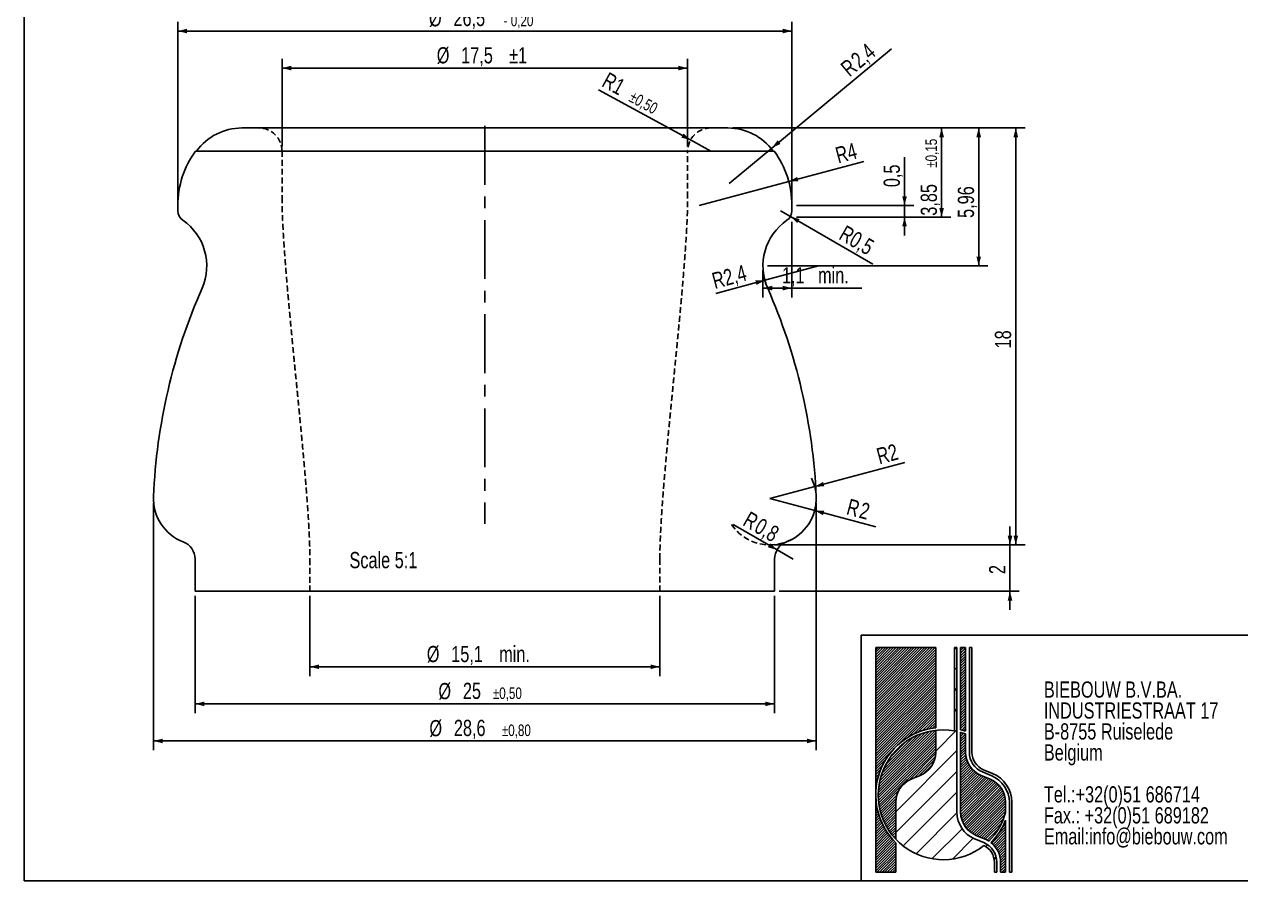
# Model space of a CAD drawing. Header units: millimetres. Extents: x 10 to 459, y 8 to 584.
# Drawn here: x 10 to 272.4, y 8 to 192.8 of the extents above; entities that cross this region are included whole.
import ezdxf

# ---------------------------------------------------------------- set-up
doc = ezdxf.new("R2010")
doc.units = ezdxf.units.MM
doc.linetypes.add('CENTERX2', pattern=[20.319999999999997, 12.7, -2.54, 2.54, -2.54])
doc.linetypes.add('HIDDEN', pattern=[1.905, 1.27, -0.635])
for name, color, linetype in [('CENTERLINE', 4, 'CENTERX2'), ('DIMENSIONS', 2, 'Continuous'), ('HATCH', 3, 'Continuous'), ('HIDDEN', 3, 'HIDDEN'), ('TEXT', 2, 'Continuous')]:
    doc.layers.add(name, color=color, linetype=linetype)
doc.layers.add('OUTLINE', color=7, linetype='Continuous', lineweight=25)
doc.styles.add('SLDTEXTSTYLE0', font='TXT', dxfattribs={"width": 0.75})
doc.dimstyles.new('SLDDIMSTYLE17', dxfattribs={"dimtxt": 3.5, "dimasz": 2, "dimexe": 0, "dimexo": 0.0625, "dimgap": 0.875, "dimtad": 1, "dimlfac": 0.2, "dimrnd": 1e-09, "dimzin": 12, "dimdsep": 46, "dimtxsty": 'SLDTEXTSTYLE0', "dimsah": 1, "dimcen": 0.09, "dimadec": 0, "dimazin": 3, "dimtfac": 1, "dimtmove": 0, "dimatfit": 0, "dimfxl": 0, "dimfrac": 2, "dimtolj": 1, "dimtzin": 12, "dimarcsym": 0})
doc.dimstyles.new('SLDDIMSTYLE18', dxfattribs={"dimtxt": 3.5, "dimasz": 2, "dimexe": 0, "dimexo": 0.0625, "dimgap": 0.875, "dimtad": 1, "dimlfac": 0.2, "dimrnd": 1e-09, "dimzin": 12, "dimdsep": 46, "dimtxsty": 'SLDTEXTSTYLE0', "dimsah": 1, "dimcen": 0, "dimadec": 0, "dimazin": 3, "dimtfac": 1, "dimtofl": 0, "dimtmove": 0, "dimatfit": 3, "dimfxl": 0, "dimfrac": 2, "dimtolj": 1, "dimtzin": 12, "dimarcsym": 0})
doc.dimstyles.new('SLDDIMSTYLE19', dxfattribs={"dimtxt": 3.5, "dimasz": 2, "dimexe": 0, "dimexo": 0.0625, "dimgap": 0.875, "dimtad": 1, "dimlfac": 0.2, "dimrnd": 1e-09, "dimzin": 12, "dimdsep": 46, "dimtxsty": 'SLDTEXTSTYLE0', "dimsah": 1, "dimcen": 0.09, "dimadec": 0, "dimazin": 3, "dimtol": 1, "dimtp": 1, "dimtm": 1, "dimtfac": 1, "dimtdec": 0, "dimtofl": 0, "dimtmove": 0, "dimatfit": 3, "dimfxl": 0, "dimfrac": 2, "dimtolj": 1, "dimarcsym": 0})
doc.dimstyles.new('SLDDIMSTYLE20', dxfattribs={"dimtxt": 3.5, "dimasz": 2, "dimexe": 0, "dimexo": 0.0625, "dimgap": 0.875, "dimtad": 1, "dimlfac": 0.2, "dimrnd": 1e-09, "dimzin": 12, "dimdsep": 46, "dimtxsty": 'SLDTEXTSTYLE0', "dimsah": 1, "dimcen": 0.09, "dimadec": 0, "dimazin": 3, "dimtfac": 1, "dimtofl": 0, "dimtmove": 0, "dimatfit": 3, "dimfxl": 0, "dimfrac": 2, "dimtolj": 1, "dimarcsym": 0})
doc.dimstyles.new('SLDDIMSTYLE21', dxfattribs={"dimtxt": 3.5, "dimasz": 2, "dimexe": 0, "dimexo": 0.0625, "dimgap": 0.875, "dimtad": 1, "dimlfac": 0.2, "dimrnd": 1e-09, "dimzin": 12, "dimdsep": 46, "dimtxsty": 'SLDTEXTSTYLE0', "dimsah": 1, "dimcen": 0, "dimadec": 0, "dimazin": 3, "dimtfac": 1, "dimtofl": 0, "dimtmove": 0, "dimatfit": 3, "dimfxl": 0, "dimfrac": 2, "dimtolj": 1, "dimtzin": 12, "dimarcsym": 0})
doc.dimstyles.new('SLDDIMSTYLE22', dxfattribs={"dimtxt": 3.5, "dimasz": 2, "dimexe": 0, "dimexo": 0.0625, "dimgap": 0.875, "dimtad": 1, "dimlfac": 0.2, "dimrnd": 1e-09, "dimdsep": 46, "dimtxsty": 'SLDTEXTSTYLE0', "dimsah": 1, "dimcen": 0, "dimadec": 0, "dimazin": 2, "dimtfac": 1, "dimtofl": 0, "dimtmove": 0, "dimatfit": 3, "dimfxl": 0, "dimfrac": 2, "dimtolj": 1, "dimtzin": 12, "dimarcsym": 0})
doc.dimstyles.new('SLDDIMSTYLE23', dxfattribs={"dimtxt": 3.5, "dimasz": 2, "dimexe": 0, "dimexo": 0.0625, "dimgap": 0.875, "dimtad": 1, "dimlfac": 0.2, "dimrnd": 1e-09, "dimdsep": 46, "dimtxsty": 'SLDTEXTSTYLE0', "dimsah": 1, "dimcen": 0.09, "dimadec": 0, "dimazin": 2, "dimtfac": 1, "dimtmove": 0, "dimatfit": 0, "dimfxl": 0, "dimfrac": 2, "dimtolj": 1, "dimtzin": 12, "dimarcsym": 0})
doc.dimstyles.new('SLDDIMSTYLE24', dxfattribs={"dimtxt": 3.5, "dimasz": 2, "dimexe": 0, "dimexo": 0.0625, "dimgap": 0.875, "dimtad": 1, "dimlfac": 0.2, "dimrnd": 1e-09, "dimdsep": 46, "dimtxsty": 'SLDTEXTSTYLE0', "dimsah": 1, "dimcen": 0, "dimadec": 0, "dimazin": 2, "dimtfac": 1, "dimtofl": 0, "dimtmove": 0, "dimatfit": 3, "dimfxl": 0, "dimfrac": 2, "dimtolj": 1, "dimtzin": 12, "dimarcsym": 0})
doc.dimstyles.new('SLDDIMSTYLE25', dxfattribs={"dimtxt": 3.5, "dimasz": 2, "dimexe": 0, "dimexo": 0.0625, "dimgap": 0.875, "dimtad": 1, "dimlfac": 0.2, "dimrnd": 1e-09, "dimzin": 12, "dimdsep": 46, "dimtxsty": 'SLDTEXTSTYLE0', "dimsah": 1, "dimcen": 0.09, "dimadec": 0, "dimazin": 3, "dimtfac": 1, "dimtofl": 0, "dimtmove": 0, "dimatfit": 3, "dimfxl": 0, "dimfrac": 2, "dimtolj": 1, "dimtzin": 12, "dimarcsym": 0})
doc.dimstyles.new('SLDDIMSTYLE26', dxfattribs={"dimtxt": 3.5, "dimasz": 2, "dimexe": 0, "dimexo": 0.0625, "dimgap": 0.875, "dimtad": 1, "dimlfac": 0.2, "dimrnd": 1e-09, "dimzin": 12, "dimdsep": 46, "dimtxsty": 'SLDTEXTSTYLE0', "dimsah": 1, "dimcen": 0.09, "dimadec": 0, "dimazin": 3, "dimtol": 1, "dimtp": 0.15, "dimtm": 0.15, "dimtfac": 1, "dimtofl": 0, "dimtmove": 0, "dimatfit": 3, "dimfxl": 0, "dimfrac": 2, "dimtolj": 1, "dimarcsym": 0})
doc.dimstyles.new('SLDDIMSTYLE27', dxfattribs={"dimtxt": 3.5, "dimasz": 2, "dimexe": 0, "dimexo": 0.0625, "dimgap": 0.875, "dimtad": 1, "dimlfac": 0.2, "dimrnd": 1e-09, "dimzin": 12, "dimdsep": 46, "dimtxsty": 'SLDTEXTSTYLE0', "dimsah": 1, "dimcen": 0.09, "dimadec": 0, "dimazin": 3, "dimtol": 1, "dimtp": 0.35, "dimtm": 0.2, "dimtfac": 1, "dimtofl": 0, "dimtmove": 0, "dimatfit": 3, "dimfxl": 0, "dimfrac": 2, "dimtolj": 1, "dimarcsym": 0})
doc.dimstyles.new('SLDDIMSTYLE28', dxfattribs={"dimtxt": 3.5, "dimasz": 2, "dimexe": 0, "dimexo": 0.0625, "dimgap": 0.875, "dimtad": 1, "dimlfac": 0.2, "dimrnd": 1e-09, "dimzin": 12, "dimdsep": 46, "dimtxsty": 'SLDTEXTSTYLE0', "dimsah": 1, "dimcen": 0, "dimadec": 0, "dimazin": 3, "dimtol": 1, "dimtp": 0.5, "dimtm": 0.5, "dimtfac": 1, "dimtofl": 0, "dimtmove": 0, "dimatfit": 3, "dimfxl": 0, "dimfrac": 2, "dimtolj": 1, "dimarcsym": 0})
doc.dimstyles.new('SLDDIMSTYLE29', dxfattribs={"dimtxt": 3.5, "dimasz": 2, "dimexe": 0, "dimexo": 0.0625, "dimgap": 0.875, "dimtad": 1, "dimlfac": 0.2, "dimrnd": 1e-09, "dimzin": 12, "dimdsep": 46, "dimtxsty": 'SLDTEXTSTYLE0', "dimsah": 1, "dimcen": 0.09, "dimadec": 0, "dimazin": 3, "dimtol": 1, "dimtp": 0.5, "dimtm": 0.5, "dimtfac": 1, "dimtofl": 0, "dimtmove": 0, "dimatfit": 3, "dimfxl": 0, "dimfrac": 2, "dimtolj": 1, "dimarcsym": 0})
doc.dimstyles.new('SLDDIMSTYLE30', dxfattribs={"dimtxt": 3.5, "dimasz": 2, "dimexe": 0, "dimexo": 0.0625, "dimgap": 0.875, "dimtad": 1, "dimlfac": 0.2, "dimrnd": 1e-09, "dimzin": 12, "dimdsep": 46, "dimtxsty": 'SLDTEXTSTYLE0', "dimsah": 1, "dimcen": 0.09, "dimadec": 0, "dimazin": 3, "dimtol": 1, "dimtp": 0.8, "dimtm": 0.8, "dimtfac": 1, "dimtofl": 0, "dimtmove": 0, "dimatfit": 3, "dimfxl": 0, "dimfrac": 2, "dimtolj": 1, "dimarcsym": 0})
pattern_1 = [(45, (0, 0), (-0.280633003783411, 0.2806330037834111), [])]

# ---------------------------------------------------------------- blocks, each defined once
blk = doc.blocks.new('SW_NOTE_0')
at = {"layer": 'TEXT', "color": 0, "char_height": 3.5, "attachment_point": 1, "style": 'SLDTEXTSTYLE0'}
for s, insert in [('BIEBOUW B.V.BA.', (0, 4.497652582159624)), ('INDUSTRIESTRAAT 17', (0, -0.02804194829763434)), ('B-8755 Ruiselede', (0, -4.553736478754892)), ('Belgium', (0, -9.07943100921215)), ('Tel.:+32(0)51 686714', (0, -18.13082007012667)), ('Fax.: +32(0)51 689182', (0, -22.65651460058393)), ('Email:info@biebouw.com', (0, -27.18220913104118))]:
    blk.add_mtext(s, dxfattribs=dict(at, insert=insert))
blk = doc.blocks.new('_D_35')
at = {"layer": 'DIMENSIONS'}
for p, q in [((222.6493633593251, 80.47493301700764), (222.6493633593251, 84.47493301700764)), ((171.8564702731892, 80.47493301700764), (224.6493633593251, 80.47493301700764)), ((222.6493633593251, 70.47493301700767), (222.6493633593251, 80.47493301700764)), ((172.8564702731892, 70.47493301700767), (224.6493633593251, 70.47493301700767)), ((222.6493633593251, 70.47493301700767), (222.6493633593251, 66.47493301700767))]:
    blk.add_line(p, q, dxfattribs=at)
for points in [[(222.6493633593251, 80.47493301700764), (223.1493633593251, 82.47493301700764), (222.1493633593251, 82.47493301700764)], [(222.6493633593251, 70.47493301700767), (222.1493633593251, 68.47493301700767), (223.1493633593251, 68.47493301700767)]]:
    blk.add_solid(points, dxfattribs=at)
at = {"layer": 'DIMENSIONS', "insert": (218.1376264447462, 74.18187742024624), "char_height": 3.5, "attachment_point": 1, "rotation": 90, "style": 'SLDTEXTSTYLE0'}
blk.add_mtext('2', dxfattribs=at)
blk = doc.blocks.new('_D_36')
at = {"layer": 'DIMENSIONS'}
for q in [(197.0510220848498, 187.5369866348169), (162.0436668679809, 158.4749330170074)]:
    blk.add_line((171.2766705590583, 166.1398950417372), q, dxfattribs=at)
blk.add_solid([(171.2766705590583, 166.1398950417372), (173.1348779252683, 167.0326802253973), (172.4961310898742, 167.8020971996537)], dxfattribs=at)
at = {"layer": 'DIMENSIONS', "char_height": 3.5, "attachment_point": 1, "rotation": 39.69843751742811, "style": 'SLDTEXTSTYLE0'}
for s, insert in [('2,4', (187.9785092469049, 185.8601598531878)), ('R', (185.8010726259967, 184.0525174467795))]:
    blk.add_mtext(s, dxfattribs=dict(at, insert=insert))
blk = doc.blocks.new('_D_37')
at = {"layer": 'DIMENSIONS'}
for p, q in [((65.60647027318903, 166.4749330170074), (65.60647027318903, 185.3971374534235)), ((153.106470273189, 166.4749330170074), (153.106470273189, 185.3971374534235)), ((153.106470273189, 183.3971374534235), (65.60647027318903, 183.3971374534235))]:
    blk.add_line(p, q, dxfattribs=at)
for points in [[(65.60647027318903, 183.3971374534235), (67.60647027318903, 182.8971374534235), (67.60647027318903, 183.8971374534235)], [(153.106470273189, 183.3971374534235), (151.106470273189, 183.8971374534235), (151.106470273189, 182.8971374534235)]]:
    blk.add_solid(points, dxfattribs=at)
at = {"layer": 'DIMENSIONS', "char_height": 3.5, "attachment_point": 1, "style": 'SLDTEXTSTYLE0'}
for s, insert in [('%%c', (98.97986754177867, 187.9088745426254)), ('17,5', (104.2532230282332, 187.9088743680024)), ('±1', (114.5885873980681, 187.9088743680024))]:
    blk.add_mtext(s, dxfattribs=dict(at, insert=insert))
blk = doc.blocks.new('_D_38')
at = {"layer": 'DIMENSIONS'}
for p, q in [((71.60647027318905, 69.47493301700747), (71.60647027318905, 52.16214396059792)), ((147.106470273189, 69.47493301700747), (147.106470273189, 52.1621439605979)), ((147.106470273189, 54.1621439605979), (71.60647027318905, 54.16214396059792))]:
    blk.add_line(p, q, dxfattribs=at)
for points in [[(71.60647027318905, 54.16214396059792), (73.60647027318905, 53.66214396059792), (73.60647027318905, 54.66214396059792)], [(147.106470273189, 54.1621439605979), (145.106470273189, 54.6621439605979), (145.106470273189, 53.6621439605979)]]:
    blk.add_solid(points, dxfattribs=at)
at = {"layer": 'DIMENSIONS', "char_height": 3.5, "attachment_point": 1, "style": 'SLDTEXTSTYLE0'}
for s, insert in [('%%c', (96.83031794466088, 58.67388104979977)), ('15,1', (102.1036734311153, 58.67388087517679)), ('min.', (112.4390378009503, 58.67388087517679))]:
    blk.add_mtext(s, dxfattribs=dict(at, insert=insert))
blk = doc.blocks.new('_D_39')
at = {"layer": 'DIMENSIONS'}
for q in [(170.8564702731891, 90.47493301700744), (193.6701931407223, 84.36201439830452)]:
    blk.add_line((180.5157285360798, 87.88674256598225), q, dxfattribs=at)
blk.add_solid([(180.5157285360798, 87.88674256598225), (182.3181706661066, 86.88614156263267), (182.5769897112092, 87.85206738892174)], dxfattribs=at)
at = {"layer": 'DIMENSIONS', "char_height": 3.5, "attachment_point": 1, "rotation": 345.00000000000085, "style": 'SLDTEXTSTYLE0'}
for s, insert in [('R', (188.0692454158591, 90.50505111726524)), ('2', (190.8027986615166, 89.77259773262386))]:
    blk.add_mtext(s, dxfattribs=dict(at, insert=insert))
blk = doc.blocks.new('_D_40')
at = {"layer": 'DIMENSIONS'}
for q in [(199.966382467334, 98.27491048116943), (170.8564702731891, 90.47493301700744)]:
    blk.add_line((180.5157285360798, 93.06312346803264), q, dxfattribs=at)
blk.add_arc((170.8564702731891, 90.47493301700744), 9.999999999999961, 8.187878246929436, 26.30993247402028, dxfattribs=at)
blk.add_solid([(180.5157285360798, 93.06312346803264), (182.5769897112092, 93.09779864509315), (182.3181706661066, 94.06372447138222)], dxfattribs=at)
at = {"layer": 'DIMENSIONS', "insert": (193.5668307562495, 101.2165534142967), "char_height": 3.5, "attachment_point": 1, "rotation": 14.999999999999929, "style": 'SLDTEXTSTYLE0'}
blk.add_mtext('R2', dxfattribs=at)
blk = doc.blocks.new('_D_41')
at = {"layer": 'DIMENSIONS'}
for q in [(191.0893890251638, 163.2325524416982), (155.606470273189, 153.7249330170075)]:
    blk.add_line((174.9249867989704, 158.9013139190579), q, dxfattribs=at)
blk.add_solid([(174.9249867989704, 158.9013139190579), (176.9862479740998, 158.9359890961184), (176.7274289289973, 159.9019149224075)], dxfattribs=at)
at = {"layer": 'DIMENSIONS', "insert": (184.6885825810967, 166.1788781020663), "char_height": 3.5, "attachment_point": 1, "rotation": 15.00000000000004, "style": 'SLDTEXTSTYLE0'}
blk.add_mtext('R4', dxfattribs=at)
blk = doc.blocks.new('_D_42')
at = {"layer": 'DIMENSIONS'}
for q in [(173.106470273189, 152.6164858182488), (193.0606496275596, 141.0959349965449)]:
    blk.add_line((175.2715337826502, 151.3664858182488), q, dxfattribs=at)
blk.add_solid([(175.2715337826502, 151.3664858182488), (176.753584590219, 149.9334731163566), (177.253584590219, 150.799498520141)], dxfattribs=at)
at = {"layer": 'DIMENSIONS', "insert": (187.2478358257934, 149.6264585548576), "char_height": 3.5, "attachment_point": 1, "rotation": 330.0000000000008, "style": 'SLDTEXTSTYLE0'}
blk.add_mtext('R0,5', dxfattribs=at)
blk = doc.blocks.new('_D_43')
at = {"layer": 'DIMENSIONS'}
for q in [(181.356470273189, 140.692245800537), (159.2133695887556, 134.7590198542221)]:
    blk.add_line((169.7653603577202, 137.5864172593068), q, dxfattribs=at)
blk.add_arc((181.356470273189, 140.692245800537), 11.99999999999998, 184.763641690727, 204.4623222080263, dxfattribs=at)
blk.add_solid([(169.7653603577202, 137.5864172593068), (167.7040991825908, 137.5517420822463), (167.9629182276933, 136.5858162559572)], dxfattribs=at)
at = {"layer": 'DIMENSIONS', "insert": (158.0536359404358, 139.0872047529992), "char_height": 3.5, "attachment_point": 1, "rotation": 15.000000000000234, "style": 'SLDTEXTSTYLE0'}
blk.add_mtext('R2,4', dxfattribs=at)
blk = doc.blocks.new('_D_44')
at = {"layer": 'DIMENSIONS'}
for p, q in [((199.899363359326, 153.7249330170075), (199.899363359326, 164.1625129392261)), ((176.606470273189, 153.7249330170075), (201.899363359326, 153.7249330170075)), ((199.899363359326, 151.2249330170075), (199.899363359326, 153.7249330170075)), ((176.606470273189, 151.2249330170075), (201.899363359326, 151.2249330170075)), ((199.899363359326, 151.2249330170075), (199.899363359326, 147.2249330170075))]:
    blk.add_line(p, q, dxfattribs=at)
for points in [[(199.899363359326, 153.7249330170075), (200.399363359326, 155.7249330170075), (199.399363359326, 155.7249330170075)], [(199.899363359326, 151.2249330170075), (199.399363359326, 149.2249330170075), (200.399363359326, 149.2249330170075)]]:
    blk.add_solid(points, dxfattribs=at)
at = {"layer": 'DIMENSIONS', "insert": (195.3876264447471, 157.697235304665), "char_height": 3.5, "attachment_point": 1, "rotation": 90, "style": 'SLDTEXTSTYLE0'}
blk.add_mtext('0,5', dxfattribs=at)
blk = doc.blocks.new('_D_45')
at = {"layer": 'DIMENSIONS'}
for q in [(162.9453420149371, 84.8524795618288), (175.8564702731891, 77.39823618638543)]:
    blk.add_line((172.3923686580513, 79.39823618638539), q, dxfattribs=at)
blk.add_solid([(172.3923686580513, 79.39823618638539), (170.9103178504824, 80.8312488882776), (170.4103178504824, 79.96522348449315)], dxfattribs=at)
at = {"layer": 'DIMENSIONS', "char_height": 3.5, "attachment_point": 1, "rotation": 330.0000000000003, "style": 'SLDTEXTSTYLE0'}
for s, insert in [('R', (166.5152744147826, 87.8607838579477)), ('0,8', (168.9661112067046, 86.44579257639175))]:
    blk.add_mtext(s, dxfattribs=dict(at, insert=insert))
blk = doc.blocks.new('_D_46')
at = {"layer": 'DIMENSIONS'}
for p, q in [((162.7936668679809, 170.4749330170075), (225.8993633593258, 170.4749330170075)), ((223.8993633593258, 170.4749330170075), (223.8993633593258, 80.47493301700744)), ((171.8564702731891, 80.47493301700744), (225.8993633593258, 80.47493301700744))]:
    blk.add_line(p, q, dxfattribs=at)
for points in [[(223.8993633593258, 170.4749330170075), (223.3993633593258, 168.4749330170075), (224.3993633593258, 168.4749330170075)], [(223.8993633593258, 80.47493301700744), (224.3993633593258, 82.47493301700744), (223.3993633593258, 82.47493301700744)]]:
    blk.add_solid(points, dxfattribs=at)
at = {"layer": 'DIMENSIONS', "insert": (219.3876264447469, 122.8888218234846), "char_height": 3.5, "attachment_point": 1, "rotation": 90.00000000000041, "style": 'SLDTEXTSTYLE0'}
blk.add_mtext('18', dxfattribs=at)
blk = doc.blocks.new('_D_47')
at = {"layer": 'DIMENSIONS'}
for p, q in [((162.7936668679809, 170.4749330170075), (217.8993633593258, 170.4749330170075)), ((215.8993633593258, 170.4749330170075), (215.8993633593258, 140.692245800537)), ((170.356470273189, 140.692245800537), (217.8993633593258, 140.692245800537))]:
    blk.add_line(p, q, dxfattribs=at)
for points in [[(215.8993633593258, 170.4749330170075), (215.3993633593258, 168.4749330170075), (216.3993633593258, 168.4749330170075)], [(215.8993633593258, 140.692245800537), (216.3993633593258, 142.692245800537), (215.3993633593258, 142.692245800537)]]:
    blk.add_solid(points, dxfattribs=at)
at = {"layer": 'DIMENSIONS', "insert": (211.387626444747, 151.0578948783149), "char_height": 3.5, "attachment_point": 1, "rotation": 90.00000000000041, "style": 'SLDTEXTSTYLE0'}
blk.add_mtext('5,96', dxfattribs=at)
blk = doc.blocks.new('_D_48')
at = {"layer": 'DIMENSIONS'}
for p, q in [((163.0436668679809, 170.4749330170075), (209.8993633593259, 170.4749330170075)), ((207.8993633593259, 170.4749330170075), (207.8993633593259, 151.2249330170075)), ((176.606470273189, 151.2249330170075), (209.8993633593259, 151.2249330170075))]:
    blk.add_line(p, q, dxfattribs=at)
for points in [[(207.8993633593259, 170.4749330170075), (207.3993633593259, 168.4749330170075), (208.3993633593259, 168.4749330170075)], [(207.8993633593259, 151.2249330170075), (208.3993633593259, 153.2249330170075), (207.3993633593259, 153.2249330170075)]]:
    blk.add_solid(points, dxfattribs=at)
at = {"layer": 'DIMENSIONS', "attachment_point": 1, "rotation": 90.00000000000041, "style": 'SLDTEXTSTYLE0'}
for s, insert, char_height in [('±0,15', (204.3989164000149, 161.8745862207928), 2.5), ('3,85', (203.387626444747, 151.5301414467016), 3.5)]:
    blk.add_mtext(s, dxfattribs=dict(at, insert=insert, char_height=char_height))
blk = doc.blocks.new('_D_49')
at = {"layer": 'DIMENSIONS'}
for p, q in [((43.10647027318906, 154.7249330170074), (43.10647027318967, 193.3971374534247)), ((175.6064702731891, 154.7249330170075), (175.6064702731896, 193.3971374534226)), ((43.10647027318964, 191.3971374534247), (175.6064702731896, 191.3971374534226))]:
    blk.add_line(p, q, dxfattribs=at)
for points in [[(43.10647027318964, 191.3971374534247), (45.10647027318963, 190.8971374534247), (45.10647027318964, 191.8971374534247)], [(175.6064702731896, 191.3971374534226), (173.6064702731896, 191.8971374534227), (173.6064702731896, 190.8971374534227)]]:
    blk.add_solid(points, dxfattribs=at)
at = {"layer": 'DIMENSIONS', "attachment_point": 1, "style": 'SLDTEXTSTYLE0'}
for s, insert, char_height in [('+', (112.9248550695702, 198.145501169398), 2.5), ('0,35', (114.9456890833899, 198.145501169398), 2.5), ('%%c', (97.3019728971049, 195.9088745426255), 3.5), ('26,5', (102.580410295479, 195.9623467192854), 3.5), ('0,20', (114.9456890833899, 194.9128623521175), 2.5), ('-', (113.3814522599205, 194.9128623521175), 2.5)]:
    blk.add_mtext(s, dxfattribs=dict(at, insert=insert, char_height=char_height))
blk = doc.blocks.new('_D_50')
at = {"layer": 'DIMENSIONS'}
for q in [(133.8774203203328, 178.7216148325161), (158.106470273189, 165.4749330170074)]:
    blk.add_line((153.7193417268279, 167.873495736159), q, dxfattribs=at)
blk.add_solid([(153.7193417268279, 167.873495736159), (152.2043465801987, 169.2716336784557), (151.7246340363683, 168.3942079691834)], dxfattribs=at)
at = {"layer": 'DIMENSIONS', "attachment_point": 1, "rotation": 331.3333705163845, "style": 'SLDTEXTSTYLE0'}
for s, insert, char_height in [('R1', (136.0294462830981, 182.657811479939), 3.5), ('±0,50', (141.4346474909385, 178.5500759320653), 2.5)]:
    blk.add_mtext(s, dxfattribs=dict(at, insert=insert, char_height=char_height))
blk = doc.blocks.new('_D_51')
at = {"layer": 'DIMENSIONS'}
for p, q in [((175.606470273189, 150.2249330170075), (175.6064702731893, 133.9092910221874)), ((169.356470273189, 139.692245800537), (169.3564702731891, 133.9092910221873)), ((175.6064702731892, 135.9092910221874), (169.3564702731891, 135.9092910221873)), ((175.6064702731892, 135.9092910221874), (190.6654150530565, 135.9092910221876))]:
    blk.add_line(p, q, dxfattribs=at)
for points in [[(169.3564702731891, 135.9092910221873), (171.3564702731891, 135.4092910221874), (171.3564702731891, 136.4092910221874)], [(175.6064702731892, 135.9092910221874), (173.6064702731892, 136.4092910221874), (173.6064702731892, 135.4092910221874)]]:
    blk.add_solid(points, dxfattribs=at)
at = {"layer": 'DIMENSIONS', "char_height": 3.5, "attachment_point": 1, "style": 'SLDTEXTSTYLE0'}
for s, insert in [('1,1', (173.4619424983729, 140.4210279367664)), ('min.', (181.2397205985953, 140.4210279367666))]:
    blk.add_mtext(s, dxfattribs=dict(at, insert=insert))
blk = doc.blocks.new('_D_52')
at = {"layer": 'DIMENSIONS'}
for p, q in [((46.85647027318905, 69.47493301700743), (46.85647027318906, 44.16214396059794)), ((171.8564702731891, 69.47493301700747), (171.8564702731891, 44.16214396059799)), ((46.85647027318906, 46.16214396059794), (171.8564702731891, 46.16214396059799))]:
    blk.add_line(p, q, dxfattribs=at)
for points in [[(46.85647027318906, 46.16214396059794), (48.85647027318906, 45.66214396059794), (48.85647027318906, 46.66214396059794)], [(171.8564702731891, 46.16214396059799), (169.8564702731891, 46.66214396059799), (169.8564702731891, 45.66214396059799)]]:
    blk.add_solid(points, dxfattribs=at)
at = {"layer": 'DIMENSIONS', "attachment_point": 1, "style": 'SLDTEXTSTYLE0'}
for s, insert, char_height in [('%%c', (99.33704310779994, 50.67388104979982), 3.5), ('25', (104.615480506174, 50.72735322645968), 3.5), ('±0,50', (111.0807581407351, 49.71606327119171), 2.5)]:
    blk.add_mtext(s, dxfattribs=dict(at, insert=insert, char_height=char_height))
blk = doc.blocks.new('_D_53')
at = {"layer": 'DIMENSIONS'}
for p, q in [((37.85647027318906, 89.4749330170074), (37.85647027318908, 36.16214396059802)), ((180.856470273189, 89.47493301700746), (180.8564702731891, 36.16214396059809)), ((37.85647027318908, 38.16214396059802), (180.8564702731891, 38.16214396059809))]:
    blk.add_line(p, q, dxfattribs=at)
for points in [[(37.85647027318908, 38.16214396059802), (39.85647027318908, 37.66214396059802), (39.85647027318908, 38.66214396059802)], [(180.8564702731891, 38.16214396059809), (178.8564702731891, 38.66214396059809), (178.8564702731891, 37.66214396059809)]]:
    blk.add_solid(points, dxfattribs=at)
at = {"layer": 'DIMENSIONS', "attachment_point": 1, "style": 'SLDTEXTSTYLE0'}
for s, insert, char_height in [('%%c', (97.39745860671233, 42.67388104979992), 3.5), ('28,6', (102.6758960050864, 42.72735322645978), 3.5), ('±0,80', (113.0203407791777, 41.71606327119181), 2.5)]:
    blk.add_mtext(s, dxfattribs=dict(at, insert=insert, char_height=char_height))

msp = doc.modelspace()

# ---------------------------------------------------------------- hatches: boundary and pattern name
at = {"layer": 'HATCH'}
h = msp.add_hatch(dxfattribs=at)
h.set_pattern_fill('ANSI31', color=256, scale=0.125, style=0)
h.set_pattern_definition(pattern_1)
edge = h.paths.add_edge_path(flags=0)
edge.add_arc((208.2325988428814, 26.5318486183228), 14.54680851063822, 96.37937020844402, 180, ccw=False)
edge.add_line((206.6162867861433, 40.9885831451931), (206.6162867861433, 58.31931906749583))
edge.add_line((206.6162867861433, 58.31931906749583), (193.685790332244, 58.31931906749584))
edge.add_line((193.685790332244, 58.31931906749584), (193.685790332244, 26.5318486183228))
h = msp.add_hatch(dxfattribs=at)
h.set_pattern_fill('ANSI31', color=256, style=0)
h.set_pattern_definition([(45, (0, 0), (-2.245064030267288, 2.245064030267288), [])])
edge = h.paths.add_edge_path(flags=0)
edge.add_line((210.6570669279871, 58.31931906749593), (210.657066927987, 40.32848147610993))
edge.add_arc((208.2325988428814, 26.5318486183228), 14.00803782505874, 80.03323369975777, 96.6258095648251)
edge.add_line((206.6162867861433, 40.44632521801964), (206.6162867861433, 35.69095027316857))
edge.add_arc((201.2285799303514, 35.69095027316835), 5.387706855791995, -67.38013505195812, 1.4779288903810084e-12, ccw=False)
edge.add_line((203.300774874887, 30.7176824062835), (201.3114677281331, 29.88880442846961))
edge.add_arc((203.3836626726687, 24.91553656158479), 5.387706855792016, 112.6198649480432, 180.0000000000035)
edge.add_line((197.9959558168767, 24.91553656158454), (197.9959558168767, 16.96961753627674))
edge.add_arc((208.2325988428814, 26.5318486183228), 14.00803782505874, 223.0490798002393, 308.804006026696)
edge.add_arc((215.2366177554096, 11.98504010768278), 4.04078014184415, 6.423306331271306e-12, 63.95466943925561, ccw=False)
edge.add_line((219.2773978972539, 11.98504010768329), (219.2773978972539, 9.829957365368143))
edge.add_line((219.2773978972539, 9.829957365368143), (219.8161685828331, 9.829957365368271))
edge.add_line((219.8161685828331, 9.829957365368271), (219.8161685828334, 11.98504010768384))
edge.add_arc((215.2366177554096, 11.98504010768278), 4.579550827423739, 1.32235154531808e-11, 67.38013505197218)
edge.add_line((216.997983458264, 16.2123177945358), (215.0086763115104, 17.04119577234994))
edge.add_arc((217.3917004977274, 22.76045381926786), 6.195862884161462, 180.0000000000113, 247.38013505194908, ccw=False)
edge.add_line((211.195837613566, 22.76045381926664), (211.195837613566, 58.31931906749593))
edge.add_line((211.195837613566, 58.31931906749593), (210.6570669279871, 58.31931906749593))
h = msp.add_hatch(dxfattribs=at)
h.set_pattern_fill('ANSI31', color=256, scale=0.125, style=0)
h.set_pattern_definition(pattern_1)
edge = h.paths.add_edge_path(flags=0)
edge.add_arc((208.2325988428814, 26.5318486183228), 14.54680851063764, 70.52877936550777, 74.97388624087989, ccw=False)
edge.add_line((213.0815350130941, 40.24671120831481), (213.0815350130941, 58.31931906749466))
edge.add_line((213.0815350130941, 58.31931906749466), (212.0039936419356, 58.31931906749466))
edge.add_line((212.0039936419356, 58.31931906749466), (212.0039936419356, 40.5812692154445))
h = msp.add_hatch(dxfattribs=at)
h.set_pattern_fill('ANSI31', color=256, scale=0.125, style=0)
h.set_pattern_definition(pattern_1)
edge = h.paths.add_edge_path(flags=0)
edge.add_line((206.6162867861433, 35.69095027316857), (206.6162867861433, 40.44632521801964))
edge.add_arc((208.2325988428814, 26.5318486183228), 14.00803782505874, 96.6258095648251, 223.0490798002393)
edge.add_line((197.9959558168767, 16.96961753627674), (197.9959558168767, 24.91553656158454))
edge.add_arc((203.3836626726687, 24.91553656158479), 5.387706855792016, 112.61986494804239, 180.0000000000027, ccw=False)
edge.add_line((201.3114677281331, 29.88880442846961), (203.300774874887, 30.7176824062835))
edge.add_arc((201.2285799303514, 35.69095027316835), 5.387706855791995, 292.6198649480436, 360.0000000000031)
h = msp.add_hatch(dxfattribs=at)
h.set_pattern_fill('ANSI31', color=256, scale=0.125, style=0)
h.set_pattern_definition(pattern_1)
edge = h.paths.add_edge_path(flags=0)
edge.add_line((213.0815350130941, 35.69095027316854), (213.0815350130941, 39.67387820760116))
edge.add_arc((208.2325988428814, 26.5318486183228), 14.0080378250584, 69.74775325781144, 74.38150172435157)
edge.add_line((212.0039936419356, 40.02264937209335), (212.0039936419356, 22.76045381926787))
edge.add_arc((217.3917004977274, 22.76045381926786), 5.387706855791929, 180, 247.3801350519472)
edge.add_line((215.3195055531909, 17.7871859523834), (217.3088126999452, 16.95830797456927))
edge.add_arc((215.2366177554096, 11.98504010768278), 5.387706855793475, 58.207531950960515, 67.38013505196358, ccw=False)
edge.add_arc((208.2325988428814, 26.5318486183228), 14.00803782505899, 314.6385798455297, 344.057631394369)
edge.add_line((221.7018659823607, 22.68425632786134), (221.7018659823607, 24.91553656158454))
edge.add_arc((216.3141591265687, 24.91553656158441), 5.387706855792219, 1.435695963488369e-12, 67.3801350519581)
edge.add_line((218.3863540711043, 29.88880442846962), (216.3970469243505, 30.71768240628351))
edge.add_arc((218.4692418688857, 35.69095027316823), 5.387706855791708, 179.9999999999959, 247.38013505196028, ccw=False)
h = msp.add_hatch(dxfattribs=at)
h.set_pattern_fill('ANSI31', color=256, scale=0.125, style=0)
h.set_pattern_definition(pattern_1)
edge = h.paths.add_edge_path(flags=0)
edge.add_arc((208.2325988428814, 26.5318486183228), 14.54680851063822, 180, 225.2750868450684, ccw=False)
edge.add_line((193.685790332244, 26.5318486183228), (193.685790332244, 9.829957365368323))
edge.add_line((193.685790332244, 9.829957365368323), (197.9959558168771, 9.829957365368328))
edge.add_line((197.9959558168771, 9.829957365368328), (197.9959558168767, 16.19643486737204))
h = msp.add_hatch(dxfattribs=at)
h.set_pattern_fill('ANSI31', color=256, scale=0.125, style=0)
h.set_pattern_definition(pattern_1)
edge = h.paths.add_edge_path(flags=0)
edge.add_arc((208.2325988428814, 26.5318486183228), 14.54680851063808, 315.03754741607554, 337.80839343372384, ccw=False)
edge.add_arc((215.2366177554096, 11.98504010768278), 5.38770685579313, 1.0402345651527867e-11, 52.37874481332523, ccw=False)
edge.add_line((220.6243246112027, 11.98504010768383), (220.6243246112027, 9.829957365367154))
edge.add_line((220.6243246112027, 9.829957365367154), (221.7018659823607, 9.829957365367157))
edge.add_line((221.7018659823607, 9.829957365367157), (221.7018659823607, 21.03744414008193))

# ---------------------------------------------------------------- linework, layer by layer
at = {"layer": 'CENTERLINE'}
msp.add_line((109.3564702731892, 170.9098631574717), (109.3564702731892, 85.00069753614335), dxfattribs=at)
at = {"layer": 'HIDDEN'}
for p, q in [((60.60646926736066, 170.4749330170075), (158.1064712790174, 170.4749330170075)), ((65.60647008692452, 165.4749327795202), (65.60647008692452, 155.4749328866223)), ((153.1064704594536, 155.4749328866223), (153.1064704594536, 165.4749327795202)), ((71.606469207756, 77.39823826026117), (71.606469207756, 70.47493525218164)), ((147.1064713386221, 70.47493525218164), (147.1064713386221, 77.39823826026117)), ((71.606469207756, 70.47493525218164), (147.1064713386221, 70.47493525218164))]:
    msp.add_line(p, q, dxfattribs=at)
for centre, radius, start, end in [((60.60647027318903, 165.4749330170074), 5.000000000000028, 0, 90), ((158.106470273189, 165.4749330170074), 5.000000000000028, 90, 180), ((170.8564702731891, 90.47493301700744), 10.00000000000002, 213.8535748368159, 2.47728510942988)]:
    msp.add_arc(centre, radius, start, end, dxfattribs=at)
for points, knots in [([(65.60647008692452, 155.4749328866223), (65.60718372924678, 155.2277824210501), (65.60864042941502, 154.7232942292051), (65.61966125668445, 153.9516239782826), (65.63680091907297, 153.1503421534738), (65.66058896420698, 152.3203306726817), (65.69062814227473, 151.4624727067368), (65.7267781486448, 150.5776508582312), (65.7702781961147, 149.6350726986798), (65.82157686984178, 148.6339643704584), (65.88104421334646, 147.5736544052742), (65.94686391122592, 146.4852039370065), (66.01879286086555, 145.3697913208741), (66.10395236370444, 144.1200592460035), (66.20378136606824, 142.7325021503171), (66.31955718667356, 141.2040398073621), (66.44327663622214, 139.6404132822329), (66.57441990421228, 138.0440649768088), (66.7124078508032, 136.417431354405), (66.856707085438, 134.7629537059137), (67.01528858117734, 132.9877118738833), (67.18844184894395, 131.0918873020064), (67.37626933932535, 129.0761345812058), (67.56942034293237, 127.0368712101038), (67.76704446822995, 124.9779752820419), (67.9682575462458, 122.9033184918304), (68.21126308141676, 120.4168306656798), (68.49604235909011, 117.522258948742), (68.82092091293637, 114.2269945975915), (69.10483078949277, 111.3363938918516), (69.34642036976898, 108.8567586613527), (69.54592766915025, 106.7907422261933), (69.74141542880838, 104.7427290673253), (69.93198656138742, 102.7165910135959), (70.11679142732211, 100.7162031233094), (70.2825177879208, 98.88286299345565), (70.42978018636336, 97.21554227320159), (70.55943927689471, 95.71255551312136), (70.68360800310153, 94.23400668658101), (70.80185565944352, 92.7817777551138), (70.91375987936624, 91.35774535602759), (71.01405613180715, 90.02797624298748), (71.10329222375977, 88.79131270935972), (71.18213638925198, 87.64637215767154), (71.25516219944639, 86.52727470323272), (71.32210334676766, 85.43520593349277), (71.38269685712496, 84.37134537534344), (71.43666957019873, 83.33688124937079), (71.48251401658757, 82.35958153161869), (71.52056322374345, 81.43886158404115), (71.55121783047785, 80.57404069089829), (71.57550048519965, 79.73773014084917), (71.5929969575973, 78.93083853145214), (71.60425338508544, 78.15427775614577), (71.60574079933777, 77.64677147577844), (71.606469207756, 77.39823826026117)], [0, 0, 0, 0, 0.009465710547561583, 0.01932158690298368, 0.02955702439991939, 0.04016123225055376, 0.05112337670193659, 0.06243249117990412, 0.07407754834442402, 0.08726191026043224, 0.1008245633907312, 0.1147505533844864, 0.1290250337344399, 0.143632922948714, 0.1627255546056325, 0.1823049707142863, 0.2023398216325292, 0.2227987137578112, 0.2436501771785011, 0.264862747000108, 0.2864048572490331, 0.3119117228453708, 0.3377740267625174, 0.3639415469530723, 0.3903639922347692, 0.4169910882769131, 0.4437726592212796, 0.4860489022974541, 0.5283869351953105, 0.5705914726881623, 0.5972901296405427, 0.6238053658740302, 0.6500869068255342, 0.6760844832795823, 0.7017478769231908, 0.7270269475861945, 0.7465867121569046, 0.7658539571888296, 0.7848043252650624, 0.8034136569863832, 0.8216575889293768, 0.8395120949205231, 0.8544876928433716, 0.8691442405837656, 0.8834664942484151, 0.8974396067527126, 0.911048299942502, 0.9242777037303742, 0.9371127771539515, 0.9485193449783801, 0.9595707183850412, 0.9702555802966907, 0.9805628238064285, 0.9904813317847675, 1, 1, 1, 1]), ([(147.1064713386221, 77.39823826026115), (147.1071842471592, 77.64412641278395), (147.1086397097956, 78.14612772162339), (147.1196627937296, 78.91411969201043), (147.1368019576861, 79.71183113425349), (147.1605946973359, 80.53838110445162), (147.190633633979, 81.39288590106868), (147.2267812056938, 82.2744644665614), (147.2702811678304, 83.21380359605791), (147.3215864181927, 84.21169074383133), (147.3810470960304, 85.26880275860141), (147.4468736714415, 86.35418788907458), (147.5187972382774, 87.46666712065529), (147.6039600269222, 88.71335742308162), (147.7037911025486, 90.09778978631937), (147.8195664540183, 91.6230739972493), (147.9432906438025, 93.18373533906959), (148.0744278693526, 94.7773343914382), (148.2124209419985, 96.40142888197286), (148.3567192260986, 98.0535806282064), (148.5153019498893, 99.82660965203631), (148.6884597376128, 101.72036064456), (148.8762768637738, 103.7342035024998), (149.0694378128738, 105.7718438270561), (149.2670617013898, 107.8294079272914), (149.4682650186709, 109.9030241028957), (149.71129130321, 112.3887120472869), (149.9960793250653, 115.2828699822733), (150.3209505357699, 118.5782497768099), (150.604852391303, 121.4694658338263), (150.8464288794179, 123.9500741906159), (151.0459470625668, 126.0172770597353), (151.2414225018789, 128.0667677391068), (151.4320050514561, 130.094671188857), (151.6168054252476, 132.0971140595229), (151.7825338656783, 133.9326021515687), (151.9297831745707, 135.6021265418088), (152.0594488031087, 137.1073362506129), (152.1836157211708, 138.5882858450492), (152.3018635703701, 140.0430961989997), (152.4137704142811, 141.4698875647442), (152.5140663441847, 142.8024421637039), (152.6032961890806, 144.0418993352497), (152.682145332297, 145.1896296767754), (152.755170393093, 146.3116477248769), (152.8221069153143, 147.4067699992744), (152.8827062488892, 148.4738122622339), (152.9366722057339, 149.5115931064366), (152.9825221385847, 150.4922367600873), (153.0205645047716, 151.4163241287431), (153.0512236957179, 152.2845274937196), (153.0755052400367, 153.1243324899538), (153.0929976874267, 153.9348283460883), (153.1042529203526, 154.7151038370595), (153.1057413976558, 155.2251233871514), (153.1064704594536, 155.4749328866223)], [0, 0, 0, 0, 0.009417364353974991, 0.01922634003716607, 0.02941616117344314, 0.03997617293429321, 0.05089561477676507, 0.06216328225809416, 0.07376837299350715, 0.0869102269336029, 0.1004321605937768, 0.1143190768505693, 0.1285561802989846, 0.1431283939312303, 0.1621778585231469, 0.1817167575373425, 0.2017139192843135, 0.22213782242383, 0.242957004829261, 0.2641399627687411, 0.2856552200039549, 0.311134142133811, 0.3369721716933528, 0.3631190423384276, 0.3895245630667802, 0.4161384582080176, 0.4429104498950274, 0.4851790608683823, 0.5275185669880819, 0.5697336357663427, 0.5964437122955638, 0.6229740435430117, 0.6492743389409126, 0.6752943531611756, 0.7009839119228909, 0.7262927345111899, 0.7458785204457653, 0.7651740203476142, 0.7841549566137961, 0.8027970849471756, 0.8210761939140552, 0.8389680765215629, 0.8539775001383276, 0.8686695462127761, 0.8830290844244374, 0.8970410317449234, 0.9106903240934207, 0.9239619669968255, 0.9368410452629775, 0.9482893095475804, 0.9593838317573902, 0.9701133211106012, 0.980466566467962, 0.9904324505742815, 1, 1, 1, 1])]:
    msp.add_open_spline(points, degree=3, knots=knots, dxfattribs=at)
at = {"layer": 'OUTLINE'}
for p, q in [((9.999999999999995, 8.000000000000007), (9.999999999999995, 584)), ((56.91927471881339, 170.4749330170075), (109.356470273189, 170.4749330170075)), ((109.356470273189, 170.4749330170075), (161.7936658275647, 170.4749330170075)), ((46.92198788499066, 165.4749327795202), (171.7909526613874, 165.4749327795202)), ((43.1064710555, 153.7249335310975), (43.1064710555, 152.6164862084756)), ((175.6064694908781, 152.6164862084756), (175.6064694908781, 153.7249335310975)), ((46.85646934186646, 77.39823826026117), (46.85646934186646, 70.47493525218164)), ((171.8564712045116, 70.47493525218164), (171.8564712045116, 77.39823826026117)), ((46.85646934186646, 70.47493525218164), (171.8564712045116, 70.47493525218164)), ((412.0000000000001, 61.00000000000011), (190.5106382978727, 61.00000000000011)), ((190.5106382978727, 61.00000000000011), (190.5106382978724, 8.000000000000007)), ((193.685790332244, 9.829957365368324), (193.685790332244, 58.31931906749858)), ((193.685790332244, 58.31931906749858), (206.6162867861433, 58.31931906749858)), ((206.6162867861433, 58.31931906749858), (206.6162867861433, 40.9885831451931)), ((211.195837613566, 58.31931906749593), (210.6570669279871, 58.31931906749593)), ((210.6570669279871, 58.31931906749593), (210.657066927987, 40.32848147610993)), ((210.6570669279871, 58.31931906749593), (210.657066927987, 40.32848147610993)), ((210.6570669279871, 58.31931906749593), (211.195837613566, 58.31931906749593)), ((211.195837613566, 22.76045381926664), (211.195837613566, 58.31931906749593)), ((211.195837613566, 58.31931906749593), (211.195837613566, 22.76045381926664)), ((212.0039936419356, 40.5812692154445), (212.0039936419356, 58.31931906749466)), ((212.0039936419356, 58.31931906749466), (213.0815350130941, 58.31931906749466)), ((213.0815350130941, 58.31931906749466), (213.0815350130941, 40.24671120831481)), ((214.4284617270422, 58.31931906749337), (213.8896910414629, 58.31931906749337)), ((213.8896910414629, 58.31931906749337), (213.8896910414629, 35.69095027316728)), ((213.8896910414629, 58.31931906749337), (213.8896910414629, 35.69095027316728)), ((213.8896910414629, 58.31931906749337), (214.4284617270422, 58.31931906749337)), ((214.4284617270422, 35.69095027316728), (214.4284617270422, 58.31931906749337)), ((214.4284617270422, 58.31931906749337), (214.4284617270422, 35.69095027316728)), ((206.6162867861433, 40.44632521801964), (206.6162867861433, 35.69095027316857)), ((206.6162867861433, 35.69095027316857), (206.6162867861433, 40.44632521801964)), ((212.0039936419356, 40.02264937209335), (212.0039936419356, 22.76045381926786)), ((213.0815350130941, 35.69095027316854), (213.0815350130941, 39.67387820760116)), ((218.9044028072379, 31.1321213951907), (216.9150956604841, 31.96099937300481)), ((216.9150956604841, 31.96099937300481), (218.9044028072379, 31.1321213951907)), ((203.300774874887, 30.7176824062835), (201.3114677281331, 29.88880442846961)), ((201.3114677281331, 29.88880442846961), (203.300774874887, 30.7176824062835)), ((218.3863540711043, 29.88880442846961), (216.3970469243505, 30.7176824062835)), ((216.7078761660305, 31.46367258631641), (218.6971833127841, 30.63479460850227)), ((216.7078761660305, 31.46367258631641), (218.6971833127841, 30.63479460850227)), ((197.9959558168767, 24.91553656158455), (197.9959558168767, 16.96961753627674)), ((197.9959558168767, 16.96961753627674), (197.9959558168767, 24.91553656158455)), ((221.7018659823607, 22.68425632786133), (221.7018659823607, 24.91553656158455)), ((222.5100220107291, 24.91553656158482), (222.5100220107298, 9.829957365367154)), ((222.5100220107291, 24.91553656158482), (222.5100220107298, 9.829957365367154)), ((223.0487926963088, 9.829957365367154), (223.0487926963088, 24.91553656158455)), ((223.0487926963088, 24.91553656158455), (223.0487926963088, 9.829957365367154)), ((221.7018659823607, 21.03744414008193), (221.7018659823607, 9.829957365367154)), ((197.9959558168767, 16.19643486737204), (197.9959558168771, 9.829957365368324)), ((216.997983458264, 16.21231779453581), (215.0086763115104, 17.04119577234995)), ((215.0086763115104, 17.04119577234995), (216.997983458264, 16.21231779453581)), ((215.3195055531909, 17.7871859523834), (217.3088126999452, 16.95830797456927)), ((219.2773978972539, 11.98504010768329), (219.2773978972539, 9.82995736536814)), ((219.2773978972539, 11.98504010768329), (219.2773978972539, 9.82995736536814)), ((219.8161685828331, 9.82995736536827), (219.8161685828334, 11.98504010768384)), ((219.8161685828334, 11.98504010768384), (219.8161685828331, 9.82995736536827)), ((220.6243246112027, 9.829957365367154), (220.6243246112027, 11.98504010768384)), ((412.0000000000001, 8.000000000000007), (9.999999999999995, 8.000000000000007)), ((197.9959558168771, 9.829957365368324), (193.685790332244, 9.829957365368324)), ((219.2773978972539, 9.82995736536814), (219.8161685828331, 9.82995736536827)), ((219.8161685828331, 9.82995736536827), (219.2773978972539, 9.82995736536814)), ((221.7018659823607, 9.829957365367154), (220.6243246112027, 9.829957365367154)), ((222.5100220107298, 9.829957365367154), (223.0487926963088, 9.829957365367154)), ((222.5100220107298, 9.829957365367154), (223.0487926963088, 9.829957365367154))]:
    msp.add_line(p, q, dxfattribs=at)
for centre, radius, start, end in [((56.91927367839719, 158.4749330170075), 12, 90, 144.3146652873481), ((161.7936668679809, 158.4749330170075), 12.00000000000001, 35.68533471265187, 90), ((63.10647027318905, 153.7249330170075), 20.00000000000002, 144.0201994025259, 180), ((155.606470273189, 153.7249330170075), 20.00000000000003, 0, 35.97980059747416), ((45.60647027318905, 152.6164858182488), 2.50000000000002, 180, 235.321880413337), ((173.106470273189, 152.6164858182488), 2.5, 304.6781195866645, 0), ((37.35647027318905, 140.692245800537), 12, 336.2446553318748, 55.32188041333618), ((181.356470273189, 140.692245800537), 11.99999999999999, 124.6781195866638, 203.7553446681269), ((162.7489954085909, 85.50425217721683), 125.0000000000001, 156.244655331874, 177.5227148905702), ((55.9639451377872, 85.50425217721683), 125.0000000000001, 2.477285109429836, 23.75534466812597), ((47.85647027318905, 90.47493301700743), 9.999999999999998, 177.5227148905703, 249.0751675723625), ((170.8564702731891, 90.47493301700746), 9.999999999999991, 290.924832427639, 2.477285109429806), ((42.85647027318905, 77.39823618638542), 4.000000000000007, 0, 69.07516757236164), ((175.8564702731891, 77.39823618638545), 4.000000000000002, 110.9248324276386, 180), ((208.2325988428814, 26.5318486183228), 14.54680851063877, 96.37937020844481, 225.2750868450692), ((208.2325988428814, 26.5318486183228), 14.00803782505906, 80.03323369975777, 308.8040060266957), ((208.2325988428814, 26.5318486183228), 14.54680851063766, 70.52877936550861, 74.97388624088066), ((208.2325988428814, 26.5318486183228), 14.00803782505847, 69.74775325781144, 74.38150172435157), ((201.2285799303514, 35.69095027316835), 5.387706855792008, 292.6198649480436, 2.342451308849481e-12), ((201.2285799303514, 35.69095027316835), 5.387706855792008, 292.6198649480436, 2.342451308849481e-12), ((218.4692418688857, 35.69095027316823), 5.387706855791761, 179.9999999999968, 247.3801350519611), ((218.4692418688857, 35.69095027316823), 4.57955082742291, 180.0000000000127, 247.3801350519574), ((218.4692418688857, 35.69095027316823), 4.57955082742291, 180.0000000000127, 247.3801350519574), ((218.4692418688857, 35.69095027316823), 4.040780141843793, 180.0000000000143, 247.3801350519575), ((218.4692418688857, 35.69095027316823), 4.040780141843793, 180.0000000000143, 247.3801350519575), ((203.3836626726687, 24.91553656158479), 5.387706855792032, 112.6198649480432, 180.0000000000034), ((203.3836626726687, 24.91553656158479), 5.387706855792032, 112.6198649480432, 180.0000000000034), ((216.3141591265687, 24.91553656158441), 5.387706855792364, 1.473477436211747e-12, 67.38013505195809), ((216.3141591265687, 24.91553656158441), 6.195862884160897, 3.843854181422246e-12, 67.38013505196223), ((216.3141591265687, 24.91553656158441), 6.195862884160897, 3.843854181422246e-12, 67.38013505196223), ((216.3141591265687, 24.91553656158441), 6.734633569740116, 1.178781948969391e-12, 67.38013505196024), ((216.3141591265687, 24.91553656158441), 6.734633569740116, 1.178781948969391e-12, 67.38013505196024), ((217.3917004977274, 22.76045381926786), 6.195862884161548, 180.0000000000121, 247.3801350519499), ((217.3917004977274, 22.76045381926786), 6.195862884161548, 180.0000000000121, 247.3801350519499), ((217.3917004977274, 22.76045381926786), 5.387706855792014, 180, 247.3801350519472), ((208.2325988428814, 26.5318486183228), 14.0080378250592, 314.6385798455297, 344.057631394369), ((208.2325988428814, 26.5318486183228), 14.54680851063809, 315.0375474160767, 337.8083934337247), ((215.2366177554096, 11.98504010768278), 4.579550827423787, 1.32235154531808e-11, 67.3801350519722), ((215.2366177554096, 11.98504010768278), 4.579550827423787, 1.32235154531808e-11, 67.3801350519722), ((215.2366177554096, 11.98504010768278), 5.387706855793502, 58.20753195096118, 67.38013505196446), ((215.2366177554096, 11.98504010768278), 5.387706855793231, 1.123998813520292e-11, 52.37874481332592), ((215.2366177554096, 11.98504010768278), 4.040780141844238, 7.304418059852758e-12, 63.95466943925634), ((215.2366177554096, 11.98504010768278), 4.040780141844238, 7.304418059852758e-12, 63.95466943925634)]:
    msp.add_arc(centre, radius, start, end, dxfattribs=at)

# ---------------------------------------------------------------- block references
at = {"layer": 'TEXT'}
msp.add_blockref('SW_NOTE_0', (229.9589885046974, 46.51281522847439), dxfattribs=at)

# ---------------------------------------------------------------- texts
at = {"layer": 'TEXT', "insert": (80.14832046894324, 78.94689117674504), "char_height": 3.5, "attachment_point": 1, "style": 'SLDTEXTSTYLE0'}
msp.add_mtext('Scale 5:1', dxfattribs=at)

# ---------------------------------------------------------------- dimensions: what is measured, and where the dimension line sits
at = {"layer": 'DIMENSIONS'}
for base, p1, p2, text, dimstyle, picture, middle in [((175.6064702731896, 191.3971374534223), (43.10647027318905, 153.7249330170074), (175.606470273189, 153.7249330170075), '%%c<>', 'SLDDIMSTYLE27', '_D_49', (109.3564702731896, 191.3971374534233)), ((65.60647027318903, 183.3971374534235), (153.106470273189, 165.4749330170074), (65.60647027318903, 165.4749330170074), '%%c<>', 'SLDDIMSTYLE19', '_D_37', (109.356470273189, 183.3971374534235)), ((71.60647027318905, 54.16214396059792), (147.106470273189, 70.47493301700747), (71.60647027318905, 70.47493301700747), '%%c<> min. ', 'SLDDIMSTYLE20', '_D_38', (109.356470273189, 54.16214396059792))]:
    dim = msp.add_linear_dim(base=base, p1=p1, p2=p2, text=text, dimstyle=dimstyle, dxfattribs=at)
    dim.commit()
    dim.dimension.update_dxf_attribs({"geometry": picture, "text_midpoint": middle, "dimtype": 160})
for center, mpoint, dimstyle, picture, middle in [((162.0436668679809, 158.4749330170074), (171.2766705590583, 166.1398950417372), 'SLDDIMSTYLE18', '_D_36', (192.3290956447188, 183.6169869924761)), ((158.106470273189, 165.4749330170074), (153.7193417268279, 167.873495736159), 'SLDDIMSTYLE28', '_D_50', (140.2972667893727, 175.2117253037092)), ((155.606470273189, 153.7249330170075), (174.9249867989704, 158.9013139190579), 'SLDDIMSTYLE21', '_D_41', (188.5803256479568, 162.5602582565252)), ((173.106470273189, 152.6164858182488), (175.2715337826502, 151.3664858182488), 'SLDDIMSTYLE22', '_D_42', (189.2107077595934, 143.3187157438823)), ((181.356470273189, 140.692245800537), (169.7653603577202, 137.5864172593068), 'SLDDIMSTYLE21', '_D_43', (163.5062500300842, 135.9093010221875)), ((170.8564702731891, 90.47493301700744), (180.5157285360798, 93.06312346803264), 'SLDDIMSTYLE21', '_D_40', (197.4828673416944, 97.60946192937192)), ((170.8564702731891, 90.47493301700744), (180.5157285360798, 87.88674256598225), 'SLDDIMSTYLE18', '_D_39', (189.7105525730209, 85.42300957022952)), ((175.8564702731891, 77.39823618638543), (172.3923686580513, 79.39823618638539), 'SLDDIMSTYLE24', '_D_45', (168.0007747092023, 81.93373990842748))]:
    dim = msp.add_radius_dim(center=center, mpoint=mpoint, dimstyle=dimstyle, dxfattribs=at)
    dim.commit()
    dim.dimension.update_dxf_attribs({"geometry": picture, "text_midpoint": middle, "dimtype": 164})
for base, p1, p2, dimstyle, picture, middle in [((207.8993633593259, 151.2249330170075), (162.0436668679809, 170.4749330170075), (175.606470273189, 151.2249330170075), 'SLDDIMSTYLE26', '_D_48', (207.8993633593259, 160.8499330170075)), ((223.8993633593259, 80.47493301700744), (161.7936668679809, 170.4749330170075), (170.8564702731891, 80.47493301700744), 'SLDDIMSTYLE25', '_D_46', (223.8993633593259, 125.4749330170075)), ((215.8993633593259, 140.692245800537), (161.7936668679809, 170.4749330170075), (169.356470273189, 140.692245800537), 'SLDDIMSTYLE25', '_D_47', (215.8993633593259, 155.5835894087722)), ((199.899363359326, 153.7249330170075), (175.606470273189, 151.2249330170075), (175.606470273189, 153.7249330170075), 'SLDDIMSTYLE23', '_D_44', (199.899363359326, 160.9298741219455)), ((222.6493633593251, 80.47493301700764), (171.8564702731892, 70.47493301700767), (170.8564702731892, 80.47493301700764), 'SLDDIMSTYLE17', '_D_35', (222.6493633593251, 75.47493301700767))]:
    dim = msp.add_linear_dim(base=base, p1=p1, p2=p2, angle=90.0000000000002, dimstyle=dimstyle, dxfattribs=at)
    dim.commit()
    dim.dimension.update_dxf_attribs({"geometry": picture, "text_midpoint": middle, "dimtype": 160})
for base, p1, p2, angle, text, dimstyle, picture, middle in [((169.3564702731891, 135.9092910221873), (175.606470273189, 151.2249330170075), (169.356470273189, 140.692245800537), 7.816531185164562e-13, '<> min. ', 'SLDDIMSTYLE20', '_D_51', (182.0636787757147, 135.9092910221875)), ((180.8564702731891, 38.16214396059809), (37.85647027318906, 90.4749330170074), (180.856470273189, 90.47493301700746), 2.846930064526785e-14, '%%c<>', 'SLDDIMSTYLE30', '_D_53', (109.3564702731891, 38.16214396059806)), ((171.8564702731891, 46.16214396059799), (46.85647027318905, 70.47493301700743), (171.8564702731891, 70.47493301700747), 1.954132796291185e-14, '%%c<>', 'SLDDIMSTYLE29', '_D_52', (109.356470273189, 46.16214396059797))]:
    dim = msp.add_linear_dim(base=base, p1=p1, p2=p2, angle=angle, text=text, dimstyle=dimstyle, dxfattribs=at)
    dim.commit()
    dim.dimension.update_dxf_attribs({"geometry": picture, "text_midpoint": middle, "dimtype": 160})

doc.saveas('drawing.dxf')
